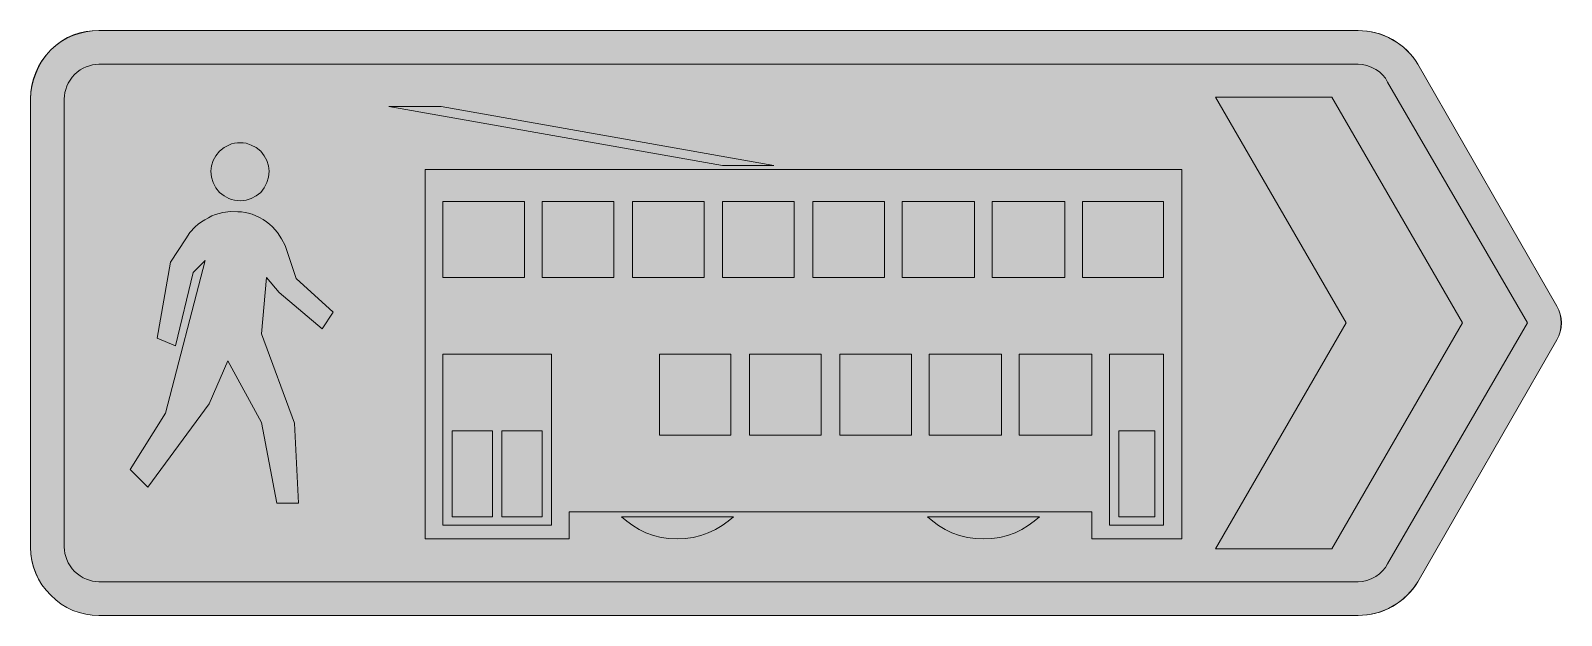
# Model space of a CAD drawing. Header units: metres. Extents: x 12 to 557, y 24 to 233.
import ezdxf

# ---------------------------------------------------------------- set-up
doc = ezdxf.new("R2010")
doc.units = ezdxf.units.M
for name, color, linetype, true_color in [('FILL_BLUE_0000FF', 7, 'Continuous', 0x0000ff), ('FILL_WHITE_FFFFFF', 7, 'Continuous', 0xffffff), ('STROKE_BLUE_0000FF', 7, 'Continuous', 0x0000ff)]:
    doc.layers.add(name, color=color, linetype=linetype, true_color=true_color)

msp = doc.modelspace()

# ---------------------------------------------------------------- hatches: boundary and pattern name
at = {"layer": 'FILL_BLUE_0000FF', "true_color": 0x0000ff}
h = msp.add_hatch(color=7, dxfattribs=at)
h.dxf.hatch_style = 1
h.paths.add_polyline_path([(486.52, 220.57), (488.1, 220.23), (489.67, 219.67), (491.25, 218.88), (492.54, 218.05), (493.69, 216.97), (494.67, 215.72), (495.45, 214.38), (545.25, 128.58), (495.45, 42.78), (494.67, 41.49), (493.69, 40.3), (492.54, 39.24), (491.25, 38.28), (489.67, 37.49), (488.1, 36.93), (486.52, 36.59), (484.95, 36.48), (36.75, 36.48), (35.63, 36.54), (34.5, 36.71), (33.39, 36.99), (32.29, 37.38), (31.2, 37.89), (30.13, 38.51), (29.08, 39.24), (28.05, 40.08), (27.21, 41.11), (26.47, 42.16), (25.86, 43.23), (25.35, 44.32), (24.96, 45.42), (24.67, 46.53), (24.51, 47.66), (24.45, 48.78), (24.45, 208.38), (24.51, 209.51), (24.67, 210.63), (24.96, 211.76), (25.35, 212.88), (25.86, 214), (26.47, 215.09), (27.21, 216.13), (28.05, 217.08), (29, 217.92), (30.04, 218.66), (31.13, 219.27), (32.25, 219.78), (33.37, 220.17), (34.5, 220.45), (35.62, 220.62), (36.75, 220.68), (484.95, 220.68), (486.52, 220.57)])
at = {"layer": 'FILL_WHITE_FFFFFF', "true_color": 0xffffff}
h = msp.add_hatch(color=7, dxfattribs=at)
h.dxf.hatch_style = 1
h.paths.add_polyline_path([(12.45, 208.38), (12.56, 210.63), (12.9, 212.88), (13.46, 215.13), (14.25, 217.38), (15.26, 219.62), (16.5, 221.81), (17.96, 223.88), (19.65, 225.78), (21.51, 227.47), (23.47, 228.93), (25.56, 230.17), (27.75, 231.18), (30, 231.92), (32.25, 232.38), (34.5, 232.61), (36.75, 232.68), (484.95, 232.68), (488.1, 232.5), (489.66, 232.27), (491.21, 231.93), (492.75, 231.48), (494.27, 230.91), (495.77, 230.21), (497.25, 229.38), (498.67, 228.55), (500.01, 227.64), (501.26, 226.65), (502.42, 225.59), (503.51, 224.46), (504.51, 223.26), (505.42, 222), (506.25, 220.68), (555.75, 134.58), (556.36, 133.18), (556.84, 131.69), (557.14, 130.15), (557.25, 128.58), (557.14, 127.01), (556.84, 125.47), (556.36, 123.98), (555.75, 122.58), (506.25, 36.48), (504.51, 34.02), (502.42, 31.68), (501.26, 30.59), (500.01, 29.56), (498.67, 28.62), (497.25, 27.78), (495.77, 26.95), (494.27, 26.25), (492.75, 25.68), (491.21, 25.23), (489.66, 24.89), (488.1, 24.66), (484.95, 24.48), (36.75, 24.48), (34.39, 24.59), (32.05, 24.93), (29.76, 25.49), (27.52, 26.28), (25.38, 27.29), (23.33, 28.53), (21.42, 29.99), (19.65, 31.68), (17.96, 33.45), (16.5, 35.36), (15.26, 37.41), (14.25, 39.56), (13.46, 41.79), (12.9, 44.08), (12.56, 46.42), (12.45, 48.78), (12.45, 208.38)])
h = msp.add_hatch(color=7, dxfattribs=at)
h.dxf.hatch_style = 1
h.paths.add_polyline_path([(434.25, 208.98), (475.65, 208.98), (522.15, 128.58), (475.65, 48.18), (434.25, 48.18), (480.75, 128.58), (434.25, 208.98)])
h = msp.add_hatch(color=7, dxfattribs=at)
h.dxf.hatch_style = 1
h.paths.add_polyline_path([(277.05, 184.68), (258.75, 184.68), (139.95, 205.68), (158.55, 205.68), (277.05, 184.68)])
h = msp.add_hatch(color=7, dxfattribs=at)
h.dxf.hatch_style = 1
h.paths.add_polyline_path([(97.29, 181.57), (97.13, 180.56), (96.52, 178.61), (95.58, 176.76), (94.35, 175.08), (92.72, 173.85), (90.97, 172.9), (89.12, 172.3), (88.15, 172.14), (87.15, 172.08), (86.05, 172.14), (85.01, 172.3), (84.01, 172.55), (83.06, 172.9), (81.29, 173.85), (79.65, 175.08), (78.42, 176.76), (77.47, 178.61), (76.87, 180.56), (76.71, 181.57), (76.65, 182.58), (76.71, 183.58), (76.87, 184.55), (77.47, 186.41), (78.42, 188.15), (79.65, 189.78), (81.29, 191.01), (83.06, 191.95), (84.01, 192.31), (85.01, 192.56), (86.05, 192.72), (87.15, 192.78), (88.15, 192.72), (89.12, 192.56), (90.97, 191.95), (92.72, 191.01), (94.35, 189.78), (95.58, 188.15), (96.52, 186.41), (97.13, 184.55), (97.29, 183.58), (97.35, 182.58), (97.29, 181.57)])
h = msp.add_hatch(color=7, dxfattribs=at)
h.dxf.hatch_style = 1
h.paths.add_polyline_path([(152.85, 183.18), (422.25, 183.18), (422.25, 51.78), (390.15, 51.78), (390.15, 61.38), (204.15, 61.38), (204.15, 51.78), (152.85, 51.78), (152.85, 183.18)])
h.paths.add_polyline_path([(188.25, 144.78), (188.25, 171.78), (159.15, 171.78), (159.15, 144.78), (188.25, 144.78)], flags=16)
h.paths.add_polyline_path([(194.55, 171.78), (194.55, 144.78), (220.05, 144.78), (220.05, 171.78), (194.55, 171.78)], flags=16)
h.paths.add_polyline_path([(226.65, 171.78), (226.65, 144.78), (252.15, 144.78), (252.15, 171.78), (226.65, 171.78)], flags=16)
h.paths.add_polyline_path([(284.25, 144.78), (284.25, 171.78), (258.75, 171.78), (258.75, 144.78), (284.25, 144.78)], flags=16)
h.paths.add_polyline_path([(322.65, 144.78), (348.45, 144.78), (348.45, 171.78), (322.65, 171.78), (322.65, 144.78)], flags=16)
h.paths.add_polyline_path([(290.85, 171.78), (290.85, 144.78), (316.35, 144.78), (316.35, 171.78), (290.85, 171.78)], flags=16)
h.paths.add_polyline_path([(354.75, 171.78), (354.75, 144.78), (380.55, 144.78), (380.55, 171.78), (354.75, 171.78)], flags=16)
h.paths.add_polyline_path([(415.65, 171.78), (386.85, 171.78), (386.85, 144.78), (415.65, 144.78), (415.65, 171.78)], flags=16)
h.paths.add_polyline_path([(415.65, 56.58), (415.65, 117.48), (396.45, 117.48), (396.45, 56.58), (415.65, 56.58)], flags=16)
h.paths.add_polyline_path([(364.35, 117.48), (364.35, 88.68), (390.15, 88.68), (390.15, 117.48), (364.35, 117.48)], flags=16)
h.paths.add_polyline_path([(358.05, 117.48), (332.25, 117.48), (332.25, 88.68), (358.05, 88.68), (358.05, 117.48)], flags=16)
h.paths.add_polyline_path([(325.95, 88.68), (325.95, 117.48), (300.45, 117.48), (300.45, 88.68), (325.95, 88.68)], flags=16)
h.paths.add_polyline_path([(268.35, 88.68), (293.85, 88.68), (293.85, 117.48), (268.35, 117.48), (268.35, 88.68)], flags=16)
h.paths.add_polyline_path([(236.25, 88.68), (261.75, 88.68), (261.75, 117.48), (236.25, 117.48), (236.25, 88.68)], flags=16)
h.paths.add_polyline_path([(197.85, 117.48), (159.15, 117.48), (159.15, 56.58), (197.85, 56.58), (197.85, 117.48)], flags=16)
h = msp.add_hatch(color=7, dxfattribs=at)
h.dxf.hatch_style = 1
h.paths.add_polyline_path([(94.65, 93.18), (82.65, 115.08), (76.05, 99.78), (54.15, 70.08), (47.85, 76.38), (60.45, 96.48), (74.55, 150.78), (70.35, 146.58), (64.05, 120.48), (57.45, 123.18), (62.25, 150.18), (67.65, 158.58), (69.17, 160.76), (71.02, 162.78), (72.08, 163.71), (73.22, 164.57), (74.44, 165.36), (75.75, 166.08), (77, 166.7), (78.28, 167.21), (79.57, 167.61), (80.89, 167.92), (83.55, 168.23), (86.25, 168.18), (87.5, 168.12), (88.77, 167.95), (90.06, 167.67), (91.35, 167.28), (92.64, 166.77), (93.93, 166.15), (95.2, 165.42), (96.45, 164.58), (97.53, 163.75), (98.54, 162.85), (100.31, 160.83), (101.81, 158.59), (103.05, 156.18), (106.95, 144.48), (120.15, 132.48), (116.25, 126.48), (100.95, 139.38), (96.45, 144.78), (94.65, 124.68), (106.35, 92.88), (107.85, 64.38), (100.05, 64.38), (94.65, 93.18)])
h = msp.add_hatch(color=7, dxfattribs=at)
h.dxf.hatch_style = 1
h.paths.add_polyline_path([(176.85, 90.18), (176.85, 59.58), (162.45, 59.58), (162.45, 90.18), (176.85, 90.18)])
h = msp.add_hatch(color=7, dxfattribs=at)
h.dxf.hatch_style = 1
h.paths.add_polyline_path([(194.55, 59.58), (180.15, 59.58), (180.15, 90.18), (194.55, 90.18), (194.55, 59.58)])
h = msp.add_hatch(color=7, dxfattribs=at)
h.dxf.hatch_style = 1
h.paths.add_polyline_path([(399.75, 59.58), (399.75, 90.18), (412.65, 90.18), (412.65, 59.58), (399.75, 59.58)])
h = msp.add_hatch(color=7, dxfattribs=at)
h.dxf.hatch_style = 1
h.paths.add_polyline_path([(260.74, 58.01), (258.6, 56.51), (256.24, 55.11), (253.65, 53.88), (251.07, 52.92), (248.32, 52.27), (245.47, 51.9), (242.55, 51.78), (239.68, 51.9), (236.89, 52.27), (234.15, 52.92), (231.45, 53.88), (229.04, 55.11), (226.76, 56.51), (224.66, 58.01), (222.75, 59.58), (262.65, 59.58), (260.74, 58.01)])
h = msp.add_hatch(color=7, dxfattribs=at)
h.dxf.hatch_style = 1
h.paths.add_polyline_path([(369.64, 58.01), (367.54, 56.51), (365.26, 55.11), (362.85, 53.88), (360.15, 52.92), (357.41, 52.27), (354.62, 51.9), (351.75, 51.78), (348.83, 51.9), (345.94, 52.27), (343.1, 52.92), (340.35, 53.88), (337.94, 55.11), (335.66, 56.51), (333.56, 58.01), (331.65, 59.58), (371.55, 59.58), (369.64, 58.01)])

# ---------------------------------------------------------------- linework, layer by layer
at = {"layer": 'FILL_BLUE_0000FF', "lineweight": 0, "true_color": 0x0000ff}
msp.add_lwpolyline([(486.52, 220.57), (488.1, 220.23), (489.67, 219.67), (491.25, 218.88), (492.54, 218.05), (493.69, 216.97), (494.67, 215.72), (495.45, 214.38), (545.25, 128.58), (495.45, 42.78), (494.67, 41.49), (493.69, 40.3), (492.54, 39.24), (491.25, 38.28), (489.67, 37.49), (488.1, 36.93), (486.52, 36.59), (484.95, 36.48), (36.75, 36.48), (35.63, 36.54), (34.5, 36.71), (33.39, 36.99), (32.29, 37.38), (31.2, 37.89), (30.13, 38.51), (29.08, 39.24), (28.05, 40.08), (27.21, 41.11), (26.47, 42.16), (25.86, 43.23), (25.35, 44.32), (24.96, 45.42), (24.67, 46.53), (24.51, 47.66), (24.45, 48.78), (24.45, 208.38), (24.51, 209.51), (24.67, 210.63), (24.96, 211.76), (25.35, 212.88), (25.86, 214), (26.47, 215.09), (27.21, 216.13), (28.05, 217.08), (29, 217.92), (30.04, 218.66), (31.13, 219.27), (32.25, 219.78), (33.37, 220.17), (34.5, 220.45), (35.62, 220.62), (36.75, 220.68), (484.95, 220.68)], close=True, dxfattribs=at)
at = {"layer": 'FILL_WHITE_FFFFFF', "lineweight": 0, "true_color": 0xffffff}
for points in [[(12.45, 208.38), (12.56, 210.63), (12.9, 212.88), (13.46, 215.13), (14.25, 217.38), (15.26, 219.62), (16.5, 221.81), (17.96, 223.88), (19.65, 225.78), (21.51, 227.47), (23.47, 228.93), (25.56, 230.17), (27.75, 231.18), (30, 231.92), (32.25, 232.38), (34.5, 232.61), (36.75, 232.68), (484.95, 232.68), (488.1, 232.5), (489.66, 232.27), (491.21, 231.93), (492.75, 231.48), (494.27, 230.91), (495.77, 230.21), (497.25, 229.38), (498.67, 228.55), (500.01, 227.64), (501.26, 226.65), (502.42, 225.59), (503.51, 224.46), (504.51, 223.26), (505.42, 222), (506.25, 220.68), (555.75, 134.58), (556.36, 133.18), (556.84, 131.69), (557.14, 130.15), (557.25, 128.58), (557.14, 127.01), (556.84, 125.47), (556.36, 123.98), (555.75, 122.58), (506.25, 36.48), (504.51, 34.02), (502.42, 31.68), (501.26, 30.59), (500.01, 29.56), (498.67, 28.62), (497.25, 27.78), (495.77, 26.95), (494.27, 26.25), (492.75, 25.68), (491.21, 25.23), (489.66, 24.89), (488.1, 24.66), (484.95, 24.48), (36.75, 24.48), (34.39, 24.59), (32.05, 24.93), (29.76, 25.49), (27.52, 26.28), (25.38, 27.29), (23.33, 28.53), (21.42, 29.99), (19.65, 31.68), (17.96, 33.45), (16.5, 35.36), (15.26, 37.41), (14.25, 39.56), (13.46, 41.79), (12.9, 44.08), (12.56, 46.42), (12.45, 48.78)], [(277.05, 184.68), (258.75, 184.68), (139.95, 205.68), (158.55, 205.68)], [(97.29, 181.57), (97.13, 180.56), (96.52, 178.61), (95.58, 176.76), (94.35, 175.08), (92.72, 173.85), (90.97, 172.9), (89.12, 172.3), (88.15, 172.14), (87.15, 172.08), (86.05, 172.14), (85.01, 172.3), (84.01, 172.55), (83.06, 172.9), (81.29, 173.85), (79.65, 175.08), (78.42, 176.76), (77.47, 178.61), (76.87, 180.56), (76.71, 181.57), (76.65, 182.58), (76.71, 183.58), (76.87, 184.55), (77.47, 186.41), (78.42, 188.15), (79.65, 189.78), (81.29, 191.01), (83.06, 191.95), (84.01, 192.31), (85.01, 192.56), (86.05, 192.72), (87.15, 192.78), (88.15, 192.72), (89.12, 192.56), (90.97, 191.95), (92.72, 191.01), (94.35, 189.78), (95.58, 188.15), (96.52, 186.41), (97.13, 184.55), (97.29, 183.58), (97.35, 182.58)], [(94.65, 93.18), (82.65, 115.08), (76.05, 99.78), (54.15, 70.08), (47.85, 76.38), (60.45, 96.48), (74.55, 150.78), (70.35, 146.58), (64.05, 120.48), (57.45, 123.18), (62.25, 150.18), (67.65, 158.58), (69.17, 160.76), (71.02, 162.78), (72.08, 163.71), (73.22, 164.57), (74.44, 165.36), (75.75, 166.08), (77, 166.7), (78.28, 167.21), (79.57, 167.61), (80.89, 167.92), (83.55, 168.23), (86.25, 168.18), (87.5, 168.12), (88.77, 167.95), (90.06, 167.67), (91.35, 167.28), (92.64, 166.77), (93.93, 166.15), (95.2, 165.42), (96.45, 164.58), (97.53, 163.75), (98.54, 162.85), (100.31, 160.83), (101.81, 158.59), (103.05, 156.18), (106.95, 144.48), (120.15, 132.48), (116.25, 126.48), (100.95, 139.38), (96.45, 144.78), (94.65, 124.68), (106.35, 92.88), (107.85, 64.38), (100.05, 64.38)], [(176.85, 90.18), (176.85, 59.58), (162.45, 59.58), (162.45, 90.18)], [(194.55, 59.58), (180.15, 59.58), (180.15, 90.18), (194.55, 90.18)], [(399.75, 59.58), (399.75, 90.18), (412.65, 90.18), (412.65, 59.58)], [(260.74, 58.01), (258.6, 56.51), (256.24, 55.11), (253.65, 53.88), (251.07, 52.92), (248.32, 52.27), (245.47, 51.9), (242.55, 51.78), (239.68, 51.9), (236.89, 52.27), (234.15, 52.92), (231.45, 53.88), (229.04, 55.11), (226.76, 56.51), (224.66, 58.01), (222.75, 59.58), (262.65, 59.58)], [(369.64, 58.01), (367.54, 56.51), (365.26, 55.11), (362.85, 53.88), (360.15, 52.92), (357.41, 52.27), (354.62, 51.9), (351.75, 51.78), (348.83, 51.9), (345.94, 52.27), (343.1, 52.92), (340.35, 53.88), (337.94, 55.11), (335.66, 56.51), (333.56, 58.01), (331.65, 59.58), (371.55, 59.58)]]:
    msp.add_lwpolyline(points, close=True, dxfattribs=at)
at = {"layer": 'FILL_WHITE_FFFFFF', "lineweight": 0, "true_color": 0x0000ff}
for points in [[(434.25, 208.98), (475.65, 208.98), (522.15, 128.58), (475.65, 48.18), (434.25, 48.18), (480.75, 128.58)], [(152.85, 183.18), (422.25, 183.18), (422.25, 51.78), (390.15, 51.78), (390.15, 61.38), (204.15, 61.38), (204.15, 51.78), (152.85, 51.78)], [(188.25, 144.78), (188.25, 171.78), (159.15, 171.78), (159.15, 144.78)], [(194.55, 171.78), (194.55, 144.78), (220.05, 144.78), (220.05, 171.78)], [(226.65, 171.78), (226.65, 144.78), (252.15, 144.78), (252.15, 171.78)], [(284.25, 144.78), (284.25, 171.78), (258.75, 171.78), (258.75, 144.78)], [(290.85, 171.78), (290.85, 144.78), (316.35, 144.78), (316.35, 171.78)], [(322.65, 144.78), (348.45, 144.78), (348.45, 171.78), (322.65, 171.78)], [(354.75, 171.78), (354.75, 144.78), (380.55, 144.78), (380.55, 171.78)], [(415.65, 171.78), (386.85, 171.78), (386.85, 144.78), (415.65, 144.78)], [(197.85, 117.48), (159.15, 117.48), (159.15, 56.58), (197.85, 56.58)], [(236.25, 88.68), (261.75, 88.68), (261.75, 117.48), (236.25, 117.48)], [(268.35, 88.68), (293.85, 88.68), (293.85, 117.48), (268.35, 117.48)], [(325.95, 88.68), (325.95, 117.48), (300.45, 117.48), (300.45, 88.68)], [(358.05, 117.48), (332.25, 117.48), (332.25, 88.68), (358.05, 88.68)], [(364.35, 117.48), (364.35, 88.68), (390.15, 88.68), (390.15, 117.48)], [(415.65, 56.58), (415.65, 117.48), (396.45, 117.48), (396.45, 56.58)]]:
    msp.add_lwpolyline(points, close=True, dxfattribs=at)
at = {"layer": 'STROKE_BLUE_0000FF', "lineweight": 0, "true_color": 0x0000ff}
msp.add_lwpolyline([(484.95, 232.68), (36.75, 232.68), (34.39, 232.57), (32.05, 232.23), (29.76, 231.68), (27.52, 230.92), (25.38, 229.94), (23.33, 228.76), (21.42, 227.37), (19.65, 225.78), (17.96, 223.92), (16.5, 221.96), (15.26, 219.91), (14.25, 217.75), (13.46, 215.52), (12.9, 213.21), (12.56, 210.83), (12.45, 208.38), (12.45, 48.78), (12.56, 46.33), (12.9, 43.96), (13.46, 41.66), (14.25, 39.44), (15.26, 37.33), (16.5, 35.32), (17.96, 33.44), (19.65, 31.68), (21.42, 29.99), (23.33, 28.53), (25.38, 27.29), (27.52, 26.28), (29.76, 25.49), (32.05, 24.93), (34.39, 24.59), (36.75, 24.48), (484.95, 24.48), (486.57, 24.53), (488.18, 24.69), (489.76, 24.94), (491.32, 25.3), (492.84, 25.75), (494.33, 26.3), (495.77, 26.94), (497.17, 27.67), (498.53, 28.48), (499.83, 29.39), (501.07, 30.37), (502.25, 31.44), (503.36, 32.59), (504.4, 33.81), (505.36, 35.11), (506.25, 36.48), (555.75, 122.58), (556.44, 123.98), (556.93, 125.47), (557.23, 127.01), (557.32, 128.58), (557.23, 130.15), (556.93, 131.69), (556.44, 133.18), (555.75, 134.58), (506.25, 220.68), (505.36, 222.05), (504.4, 223.35), (503.36, 224.57), (502.25, 225.72), (501.07, 226.79), (499.83, 227.77), (498.53, 228.68), (497.17, 229.49), (495.77, 230.22), (494.33, 230.86), (492.84, 231.41), (491.32, 231.86), (489.76, 232.22), (488.18, 232.47), (486.57, 232.63), (484.95, 232.68)], dxfattribs=at)

doc.saveas('drawing.dxf')
